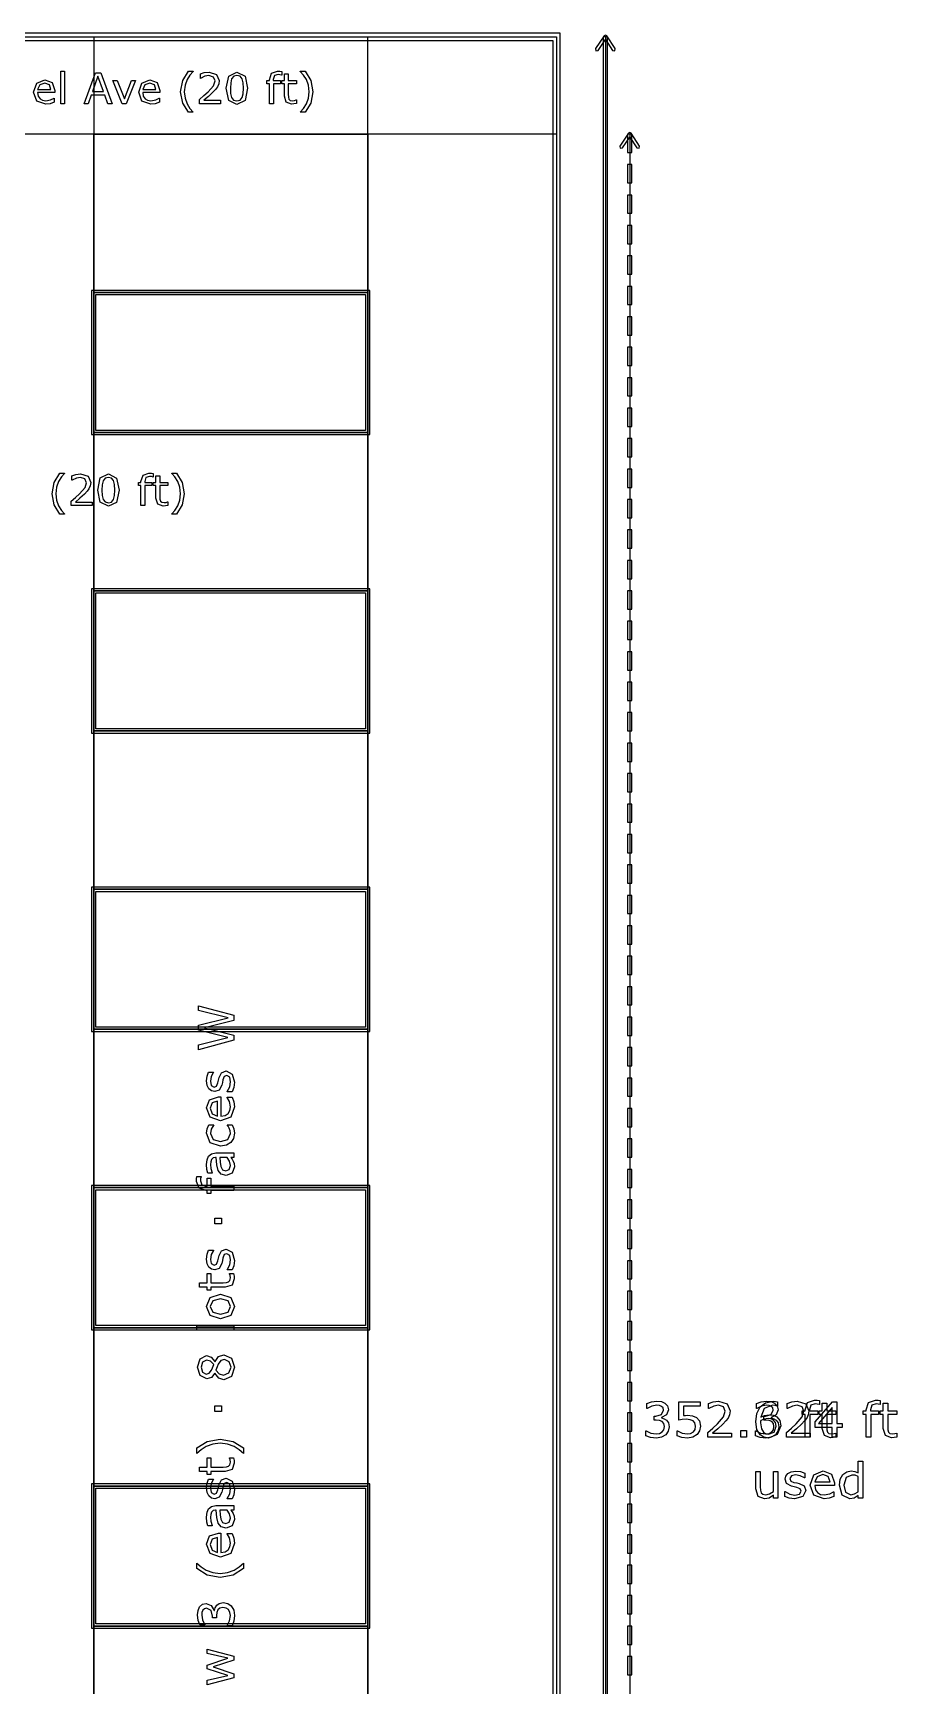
# Model space of a CAD drawing. Extents: x -1 to 182, y 89 to 480.
# Drawn here: x 131.2 to 168.8, y 237.9 to 309.7 of the extents above; entities that cross this region are included whole.
import ezdxf

# ---------------------------------------------------------------- set-up
doc = ezdxf.new("R2010")
doc.units = 0
doc.header["$MEASUREMENT"] = 0
doc.layers.add('Layer 1', color=7, linetype='Continuous')

msp = doc.modelspace()

# ---------------------------------------------------------------- linework, layer by layer
at = {"layer": 'Layer 1', "color": 7}
for points in [[(94.562067, 309.721697), (94.562067, 190.077473), (154.145953, 190.077473), (154.145953, 309.721697), (94.562067, 309.721697)], [(156.011469, 309.56305), (156.011469, 190.236117), (156.196471, 190.236117), (156.196471, 309.56305), (156.011469, 309.56305)], [(94.879361, 309.404403), (153.828659, 309.404403), (153.828659, 190.394761), (94.879361, 190.394761), (94.879361, 309.404403)]]:
    msp.add_lwpolyline(points, close=True, dxfattribs=at)
for points in [[(94.720714, 309.56305), (153.987306, 309.56305), (153.987306, 305.329722), (94.720714, 305.329722), (94.720714, 309.56305)], [(126.99984, 309.56305), (133.878998, 309.56305), (133.878998, 190.236117), (126.99984, 190.236117), (126.99984, 309.56305)], [(145.785233, 309.56305), (153.987306, 309.56305), (153.987306, 190.236117), (145.785233, 190.236117), (145.785233, 309.56305)], [(156.046092, 309.601806), (155.675573, 309.045769), (155.695205, 308.949651), (155.791323, 308.968781), (156.10397, 309.437476), (156.416612, 308.968773), (156.51273, 308.949643), (156.532362, 309.045761), (156.161842, 309.601798), (156.103965, 309.632854), (156.046087, 309.601798), (156.046092, 309.601806)], [(156.10397, 309.56305), (156.10397, 190.236117)], [(132.187823, 307.140076), (131.443556, 307.140076), (131.471589, 306.977294), (131.548458, 306.86425), (131.659692, 306.799139), (131.802577, 306.777443), (132.009669, 306.818139), (132.158886, 306.89953), (132.167934, 306.89953), (132.167934, 306.714139), (131.992492, 306.65355), (131.804392, 306.629129), (131.41191, 306.764781), (131.270831, 307.151836), (131.405578, 307.545224), (131.761887, 307.690821), (132.076595, 307.571449), (132.187828, 307.232322), (132.187823, 307.140076)], [(132.022332, 307.270298), (131.954506, 307.477392), (131.752838, 307.550642), (131.534893, 307.470156), (131.443556, 307.270298), (132.022332, 307.270298)], [(132.617384, 306.652637), (132.447368, 306.652637), (132.447368, 308.059785), (132.617384, 308.059785), (132.617384, 306.652637)], [(134.680176, 306.652637), (134.489359, 306.652637), (134.357327, 307.027937), (133.774935, 307.027937), (133.642903, 306.652637), (133.461129, 306.652637), (133.951279, 307.999195), (134.190026, 307.999195), (134.680176, 306.652637)], [(134.302164, 307.181673), (134.066132, 307.842745), (133.829196, 307.181673), (134.302164, 307.181673)], [(135.699363, 307.66278), (135.290604, 306.652637), (135.119683, 306.652637), (134.713636, 307.66278), (134.898121, 307.66278), (135.21102, 306.858827), (135.521209, 307.66278), (135.699363, 307.66278)], [(136.751105, 307.140076), (136.006838, 307.140076), (136.034871, 306.977294), (136.11174, 306.86425), (136.222973, 306.799139), (136.365859, 306.777443), (136.57295, 306.818139), (136.722167, 306.89953), (136.731216, 306.89953), (136.731216, 306.714139), (136.555774, 306.65355), (136.367674, 306.629129), (135.975191, 306.764781), (135.834113, 307.151836), (135.96886, 307.545224), (136.325168, 307.690821), (136.639877, 307.571449), (136.75111, 307.232322), (136.751105, 307.140076)], [(136.585613, 307.270298), (136.517787, 307.477392), (136.31612, 307.550642), (136.098175, 307.470156), (136.006838, 307.270298), (136.585613, 307.270298)], [(138.200758, 306.280051), (137.993663, 306.280051), (137.744971, 306.680672), (137.656346, 307.169918), (137.744971, 307.659164), (137.993663, 308.059785), (138.200758, 308.059785), (138.200758, 308.050736), (138.060584, 307.897902), (137.937595, 307.697139), (137.848971, 307.452064), (137.815509, 307.169913), (137.848066, 306.886854), (137.937595, 306.642683), (138.061489, 306.44192), (138.200758, 306.289089), (138.200758, 306.280051)], [(139.390865, 306.652637), (138.479292, 306.652637), (138.479292, 306.841645), (138.669204, 307.004424), (138.847359, 307.166301), (139.085198, 307.43308), (139.149407, 307.647408), (139.079771, 307.811092), (138.887149, 307.870777), (138.708995, 307.84184), (138.521797, 307.753215), (138.512749, 307.753215), (138.512749, 307.943125), (138.683667, 308.001002), (138.891666, 308.027222), (139.216322, 307.926842), (139.333885, 307.656446), (139.313988, 307.512656), (139.257015, 307.386953), (139.173814, 307.276624), (139.058964, 307.156347), (138.859106, 306.971862), (138.666482, 306.807273), (139.390857, 306.807273), (139.390865, 306.652637)], [(140.5665, 307.326369), (140.452555, 306.793713), (140.100768, 306.624602), (139.746269, 306.796427), (139.635036, 307.324559), (139.748076, 307.8545), (140.100768, 308.026323), (140.454364, 307.851788), (140.5665, 307.326369), (140.5665, 307.326369)], [(140.328661, 306.915799), (140.371164, 307.087622), (140.382911, 307.326369), (140.371164, 307.565112), (140.327756, 307.736935), (140.240941, 307.84184), (140.100768, 307.877109), (139.959692, 307.84184), (139.87197, 307.735128), (139.829467, 307.560591), (139.818619, 307.324559), (139.828567, 307.088527), (139.871073, 306.918511), (139.955176, 306.810895), (140.100773, 306.773819), (140.241849, 306.809088), (140.328666, 306.915799), (140.328661, 306.915799)], [(142.050517, 307.895195), (142.041468, 307.895195), (141.968218, 307.911467), (141.888637, 307.920516), (141.729472, 307.871682), (141.680638, 307.697145), (141.680638, 307.66278), (141.987208, 307.66278), (141.987208, 307.519895), (141.686064, 307.519895), (141.686064, 306.652637), (141.516049, 306.652637), (141.516049, 307.519895), (141.401199, 307.519895), (141.401199, 307.66278), (141.516049, 307.66278), (141.516049, 307.696242), (141.605578, 307.972065), (141.864219, 308.068828), (141.966409, 308.063404), (142.050512, 308.050731), (142.050517, 307.895195)], [(142.682648, 306.66168), (142.577746, 306.640884), (142.477363, 306.632735), (142.242236, 306.715936), (142.16175, 306.982715), (142.16175, 307.51989), (142.0469, 307.51989), (142.0469, 307.662775), (142.16175, 307.662775), (142.16175, 307.953068), (142.331766, 307.953068), (142.331766, 307.662775), (142.682648, 307.662775), (142.682648, 307.51989), (142.331766, 307.51989), (142.331766, 307.059584), (142.335391, 306.934786), (142.360711, 306.851585), (142.414972, 306.798229), (142.521684, 306.781957), (142.608501, 306.793705), (142.673613, 306.814501), (142.682661, 306.814501), (142.682648, 306.66168)], [(143.397977, 307.169918), (143.309353, 306.680672), (143.06066, 306.280051), (142.853569, 306.280051), (142.853569, 306.2891), (142.992835, 306.441931), (143.116731, 306.642694), (143.205356, 306.886864), (143.238815, 307.169923), (143.205356, 307.452075), (143.116731, 307.69715), (142.992835, 307.897913), (142.853569, 308.050746), (142.853569, 308.059795), (143.06066, 308.059795), (143.309353, 307.659174), (143.397977, 307.169929), (143.397977, 307.169918)], [(133.878998, 305.329722), (145.785233, 305.329722), (145.785233, 298.450564), (133.878998, 298.450564), (133.878998, 305.329722)], [(157.104424, 305.368478), (156.733905, 304.812441), (156.753537, 304.716323), (156.849655, 304.735453), (157.162302, 305.204148), (157.474944, 304.735445), (157.571062, 304.716315), (157.590694, 304.812433), (157.220174, 305.36847), (157.162297, 305.399526), (157.104419, 305.36847), (157.104424, 305.368478)], [(157.069801, 305.329722), (157.069801, 304.535973), (157.254803, 304.535973), (157.254803, 305.329722), (157.069801, 305.329722)], [(157.162302, 305.329722), (157.162302, 194.734028)], [(157.069801, 304.006807), (157.069801, 303.213058), (157.254803, 303.213058), (157.254803, 304.006807), (157.069801, 304.006807)], [(157.069801, 302.683892), (157.069801, 301.890143), (157.254803, 301.890143), (157.254803, 302.683892), (157.069801, 302.683892)], [(157.069801, 301.360977), (157.069801, 300.567228), (157.254803, 300.567228), (157.254803, 301.360977), (157.069801, 301.360977)], [(157.069801, 300.038062), (157.069801, 299.244313), (157.254803, 299.244313), (157.254803, 300.038062), (157.069801, 300.038062)], [(133.786497, 298.543065), (133.786497, 292.272654), (145.877734, 292.272654), (145.877734, 298.543065), (133.786497, 298.543065)], [(133.878998, 298.450564), (145.785233, 298.450564), (145.785233, 292.365155), (133.878998, 292.365155), (133.878998, 298.450564)], [(133.971499, 298.358063), (145.692732, 298.358063), (145.692732, 292.457656), (133.971499, 292.457656), (133.971499, 298.358063)], [(157.069801, 298.715147), (157.069801, 297.921398), (157.254803, 297.921398), (157.254803, 298.715147), (157.069801, 298.715147)], [(157.069801, 297.392232), (157.069801, 296.598483), (157.254803, 296.598483), (157.254803, 297.392232), (157.069801, 297.392232)], [(157.069801, 296.069317), (157.069801, 295.275568), (157.254803, 295.275568), (157.254803, 296.069317), (157.069801, 296.069317)], [(157.069801, 294.746402), (157.069801, 293.952653), (157.254803, 293.952653), (157.254803, 294.746402), (157.069801, 294.746402)], [(157.069801, 293.423487), (157.069801, 292.629738), (157.254803, 292.629738), (157.254803, 293.423487), (157.069801, 293.423487)], [(133.878998, 292.365155), (145.785233, 292.365155), (145.785233, 285.485997), (133.878998, 285.485997), (133.878998, 292.365155)], [(157.069801, 292.100572), (157.069801, 291.306823), (157.254803, 291.306823), (157.254803, 292.100572), (157.069801, 292.100572)], [(132.618353, 288.817579), (132.411261, 288.817579), (132.162569, 289.2182), (132.073941, 289.707445), (132.162569, 290.196691), (132.411261, 290.597312), (132.618353, 290.597312), (132.618353, 290.588263), (132.478182, 290.435429), (132.35519, 290.234667), (132.266566, 289.989591), (132.233107, 289.70744), (132.265661, 289.424381), (132.35519, 289.180211), (132.479084, 288.979448), (132.618353, 288.826617), (132.618353, 288.817579)], [(133.80846, 289.190159), (132.89689, 289.190159), (132.89689, 289.379167), (133.086799, 289.541946), (133.264954, 289.703823), (133.502793, 289.970602), (133.567002, 290.18493), (133.497369, 290.348614), (133.304744, 290.408299), (133.12659, 290.379362), (132.939392, 290.290737), (132.930344, 290.290737), (132.930344, 290.480647), (133.101264, 290.538524), (133.309261, 290.564744), (133.633917, 290.464364), (133.751482, 290.193968), (133.731586, 290.050178), (133.674613, 289.924475), (133.591415, 289.814146), (133.476562, 289.693869), (133.276704, 289.509384), (133.084082, 289.344795), (133.808455, 289.344795), (133.80846, 289.190159)], [(134.984098, 289.863891), (134.87015, 289.331235), (134.518363, 289.162124), (134.163864, 289.333949), (134.052631, 289.862081), (134.165674, 290.392022), (134.518363, 290.563845), (134.871959, 290.38931), (134.984098, 289.863891), (134.984098, 289.863891)], [(134.746256, 289.453321), (134.788761, 289.625144), (134.800509, 289.863891), (134.788761, 290.102634), (134.745351, 290.274457), (134.658536, 290.379362), (134.518363, 290.414631), (134.377287, 290.379362), (134.289567, 290.27265), (134.247062, 290.098113), (134.236214, 289.862081), (134.246162, 289.626049), (134.288665, 289.456033), (134.372768, 289.348417), (134.518365, 289.311341), (134.659444, 289.34661), (134.746259, 289.453321), (134.746256, 289.453321)], [(136.468112, 290.432717), (136.459063, 290.432717), (136.385813, 290.448989), (136.306232, 290.458038), (136.14707, 290.409204), (136.098236, 290.234667), (136.098236, 290.200302), (136.404805, 290.200302), (136.404805, 290.057417), (136.103665, 290.057417), (136.103665, 289.190159), (135.933649, 289.190159), (135.933649, 290.057417), (135.818799, 290.057417), (135.818799, 290.200302), (135.933649, 290.200302), (135.933649, 290.233764), (136.023179, 290.509587), (136.281819, 290.60635), (136.384009, 290.600926), (136.468112, 290.588253), (136.468112, 290.432717)], [(137.100243, 289.199202), (136.995341, 289.178406), (136.894961, 289.170257), (136.659831, 289.253458), (136.579345, 289.520237), (136.579345, 290.057412), (136.464495, 290.057412), (136.464495, 290.200297), (136.579345, 290.200297), (136.579345, 290.49059), (136.749361, 290.49059), (136.749361, 290.200297), (137.100243, 290.200297), (137.100243, 290.057412), (136.749361, 290.057412), (136.749361, 289.597106), (136.752986, 289.472308), (136.778306, 289.389107), (136.832567, 289.335751), (136.939279, 289.319479), (137.026094, 289.331227), (137.091205, 289.352023), (137.100254, 289.352023), (137.100243, 289.199202)], [(137.815575, 289.70744), (137.72695, 289.218194), (137.478258, 288.817573), (137.271164, 288.817573), (137.271164, 288.826622), (137.410432, 288.979453), (137.534326, 289.180216), (137.622951, 289.424386), (137.656412, 289.707445), (137.622951, 289.989597), (137.534326, 290.234672), (137.410432, 290.435435), (137.271164, 290.588268), (137.271164, 290.597317), (137.478258, 290.597317), (137.72695, 290.196696), (137.815575, 289.707451), (137.815575, 289.70744)], [(157.069801, 290.777657), (157.069801, 289.983908), (157.254803, 289.983908), (157.254803, 290.777657), (157.069801, 290.777657)], [(157.069801, 289.454742), (157.069801, 288.660993), (157.254803, 288.660993), (157.254803, 289.454742), (157.069801, 289.454742)], [(157.069801, 288.131827), (157.069801, 287.338078), (157.254803, 287.338078), (157.254803, 288.131827), (157.069801, 288.131827)], [(157.069801, 286.808912), (157.069801, 286.015163), (157.254803, 286.015163), (157.254803, 286.808912), (157.069801, 286.808912)], [(133.786497, 285.578498), (133.786497, 279.308087), (145.877734, 279.308087), (145.877734, 285.578498), (133.786497, 285.578498)], [(133.878998, 285.485997), (145.785233, 285.485997), (145.785233, 279.400588), (133.878998, 279.400588), (133.878998, 285.485997)], [(133.971499, 285.393496), (145.692732, 285.393496), (145.692732, 279.493089), (133.971499, 279.493089), (133.971499, 285.393496)], [(157.069801, 285.485997), (157.069801, 284.692248), (157.254803, 284.692248), (157.254803, 285.485997), (157.069801, 285.485997)], [(157.069801, 284.163082), (157.069801, 283.369333), (157.254803, 283.369333), (157.254803, 284.163082), (157.069801, 284.163082)], [(157.069801, 282.840167), (157.069801, 282.046418), (157.254803, 282.046418), (157.254803, 282.840167), (157.069801, 282.840167)], [(157.069801, 281.517252), (157.069801, 280.723503), (157.254803, 280.723503), (157.254803, 281.517252), (157.069801, 281.517252)], [(157.069801, 280.194337), (157.069801, 279.400588), (157.254803, 279.400588), (157.254803, 280.194337), (157.069801, 280.194337)], [(133.878998, 279.400588), (145.785233, 279.400588), (145.785233, 272.52143), (133.878998, 272.52143), (133.878998, 279.400588)], [(157.069801, 278.871422), (157.069801, 278.077673), (157.254803, 278.077673), (157.254803, 278.871422), (157.069801, 278.871422)], [(157.069801, 277.548507), (157.069801, 276.754758), (157.254803, 276.754758), (157.254803, 277.548507), (157.069801, 277.548507)], [(157.069801, 276.225592), (157.069801, 275.431843), (157.254803, 275.431843), (157.254803, 276.225592), (157.069801, 276.225592)], [(157.069801, 274.902677), (157.069801, 274.108928), (157.254803, 274.108928), (157.254803, 274.902677), (157.069801, 274.902677)], [(157.069801, 273.579762), (157.069801, 272.786013), (157.254803, 272.786013), (157.254803, 273.579762), (157.069801, 273.579762)], [(133.786497, 272.613931), (133.786497, 266.34352), (145.877734, 266.34352), (145.877734, 272.613931), (133.786497, 272.613931)], [(133.878998, 272.52143), (145.785233, 272.52143), (145.785233, 266.436021), (133.878998, 266.436021), (133.878998, 272.52143)], [(133.971499, 272.428929), (145.692732, 272.428929), (145.692732, 266.528522), (133.971499, 266.528522), (133.971499, 272.428929)], [(157.069801, 272.256847), (157.069801, 271.463098), (157.254803, 271.463098), (157.254803, 272.256847), (157.069801, 272.256847)], [(157.069801, 270.933932), (157.069801, 270.140183), (157.254803, 270.140183), (157.254803, 270.933932), (157.069801, 270.933932)], [(157.069801, 269.611017), (157.069801, 268.817268), (157.254803, 268.817268), (157.254803, 269.611017), (157.069801, 269.611017)], [(157.069801, 268.288102), (157.069801, 267.494353), (157.254803, 267.494353), (157.254803, 268.288102), (157.069801, 268.288102)], [(138.425387, 267.454179), (139.96431, 267.054204), (139.96431, 266.823728), (138.686869, 266.500233), (139.96431, 266.183975), (139.96431, 265.958666), (138.425387, 265.551455), (138.425387, 265.761261), (139.704894, 266.084756), (138.425387, 266.403081), (138.425387, 266.610821), (139.717298, 266.932247), (138.425387, 267.253676), (138.425387, 267.454179)], [(133.878998, 266.436021), (145.785233, 266.436021), (145.785233, 259.556863), (133.878998, 259.556863), (133.878998, 266.436021)], [(157.069801, 266.965187), (157.069801, 266.171438), (157.254803, 266.171438), (157.254803, 266.965187), (157.069801, 266.965187)], [(157.069801, 265.642272), (157.069801, 264.848523), (157.254803, 264.848523), (157.254803, 265.642272), (157.069801, 265.642272)], [(139.631515, 264.625414), (139.890931, 264.494157), (139.992216, 264.137589), (139.962244, 263.901946), (139.895063, 263.723146), (139.676989, 263.723146), (139.676989, 263.733492), (139.787576, 263.938131), (139.827883, 264.154136), (139.786542, 264.354642), (139.65632, 264.426987), (139.552965, 264.387715), (139.493022, 264.236818), (139.471326, 264.1283), (139.444455, 264.007377), (139.326631, 263.791369), (139.134395, 263.728324), (139.000037, 263.757262), (138.887383, 263.84718), (138.8109, 263.993939), (138.781963, 264.194445), (138.807812, 264.403217), (138.868788, 264.579951), (139.076528, 264.579951), (139.076528, 264.569606), (138.984543, 264.388737), (138.946303, 264.179965), (138.987644, 264.00013), (139.108567, 263.926751), (139.216053, 263.971193), (139.274965, 264.111753), (139.299757, 264.23164), (139.322485, 264.343263), (139.428937, 264.552035), (139.63151, 264.625414), (139.631515, 264.625414)], [(157.069801, 264.319357), (157.069801, 263.525608), (157.254803, 263.525608), (157.254803, 264.319357), (157.069801, 264.319357)], [(139.407238, 263.506104), (139.407238, 262.655512), (139.593275, 262.68755), (139.722465, 262.775402), (139.796879, 262.902524), (139.821671, 263.065822), (139.775162, 263.302499), (139.682143, 263.473031), (139.682143, 263.483376), (139.894016, 263.483376), (139.963262, 263.28287), (139.991168, 263.067896), (139.836138, 262.619346), (139.39379, 262.458117), (138.944205, 262.612112), (138.777806, 263.019321), (138.914233, 263.37899), (139.301805, 263.506112), (139.407238, 263.506104)], [(139.25841, 263.316969), (139.021733, 263.239454), (138.938016, 263.008979), (139.030001, 262.759898), (139.25841, 262.655512), (139.25841, 263.316969)], [(157.069801, 262.996442), (157.069801, 262.202693), (157.254803, 262.202693), (157.254803, 262.996442), (157.069801, 262.996442)], [(139.891962, 262.290675), (139.96431, 262.105676), (139.99016, 261.920675), (139.953986, 261.691231), (139.842364, 261.512431), (139.654261, 261.395641), (139.388646, 261.3543), (138.944229, 261.50933), (138.783, 261.920675), (138.810903, 262.114976), (138.879118, 262.290675), (139.095123, 262.290675), (139.095123, 262.28033), (138.988671, 262.096363), (138.951462, 261.912396), (139.063085, 261.650914), (139.388646, 261.555828), (139.710072, 261.648845), (139.821694, 261.912396), (139.80619, 262.032284), (139.765883, 262.141837), (139.720407, 262.221421), (139.678034, 262.28033), (139.678034, 262.290675), (139.891962, 262.290675)], [(157.069801, 261.673527), (157.069801, 260.879778), (157.254803, 260.879778), (157.254803, 261.673527), (157.069801, 261.673527)], [(139.96431, 261.062846), (139.96431, 260.869576), (139.841321, 260.869576), (139.890931, 260.799298), (139.94054, 260.714547), (139.979812, 260.602927), (139.996348, 260.455131), (139.892997, 260.190548), (139.629446, 260.082029), (139.417573, 260.13784), (139.289417, 260.299069), (139.226372, 260.552283), (139.201581, 260.869576), (139.171609, 260.869576), (139.062053, 260.845817), (138.993841, 260.779671), (138.961802, 260.680452), (138.953547, 260.55953), (138.974211, 260.388996), (139.032089, 260.194694), (139.032089, 260.184349), (138.834686, 260.184349), (138.800579, 260.348679), (138.781979, 260.560551), (138.802642, 260.772424), (138.870857, 260.92952), (138.993846, 261.028739), (139.180914, 261.062846), (139.96431, 261.062846)], [(139.68009, 260.869576), (139.358664, 260.869576), (139.374168, 260.65977), (139.40414, 260.469601), (139.478554, 260.334208), (139.616013, 260.282533), (139.765875, 260.342477), (139.815485, 260.525412), (139.77621, 260.71248), (139.680092, 260.869576), (139.68009, 260.869576)], [(138.544243, 260.042754), (138.544243, 260.032409), (138.525643, 259.948693), (138.515297, 259.857742), (138.571106, 259.675841), (138.770578, 259.62003), (138.809852, 259.62003), (138.809852, 259.970396), (138.97315, 259.970396), (138.97315, 259.626232), (139.96431, 259.626232), (139.96431, 259.43193), (138.973158, 259.43193), (138.973158, 259.300671), (138.80986, 259.300671), (138.80986, 259.43193), (138.77162, 259.43193), (138.456393, 259.53425), (138.345806, 259.829837), (138.351997, 259.946626), (138.366469, 260.042744), (138.544243, 260.042754)], [(157.069801, 260.350612), (157.069801, 259.556863), (157.254803, 259.556863), (157.254803, 260.350612), (157.069801, 260.350612)], [(133.786497, 259.649364), (133.786497, 253.378953), (145.877734, 253.378953), (145.877734, 259.649364), (133.786497, 259.649364)], [(133.878998, 259.556863), (145.785233, 259.556863), (145.785233, 253.471454), (133.878998, 253.471454), (133.878998, 259.556863)], [(133.971499, 259.464362), (145.692732, 259.464362), (145.692732, 253.563955), (133.971499, 253.563955), (133.971499, 259.464362)], [(157.069801, 259.027697), (157.069801, 258.233948), (157.254803, 258.233948), (157.254803, 259.027697), (157.069801, 259.027697)], [(139.436179, 258.224781), (139.436179, 257.977766), (139.14369, 257.977766), (139.14369, 258.224781), (139.436179, 258.224781)], [(157.069801, 257.704782), (157.069801, 256.911033), (157.254803, 256.911033), (157.254803, 257.704782), (157.069801, 257.704782)], [(139.631515, 256.885329), (139.890931, 256.75407), (139.992216, 256.397505), (139.962244, 256.161859), (139.895063, 255.983059), (139.676989, 255.983059), (139.676989, 255.993404), (139.787576, 256.198043), (139.827883, 256.414052), (139.786542, 256.614555), (139.65632, 256.686903), (139.552965, 256.647628), (139.493022, 256.496734), (139.471326, 256.388212), (139.444455, 256.26729), (139.326631, 256.051282), (139.134395, 255.988237), (139.000037, 256.017177), (138.887383, 256.107093), (138.8109, 256.253854), (138.781963, 256.454358), (138.807812, 256.66313), (138.868788, 256.839863), (139.076528, 256.839863), (139.076528, 256.829518), (138.984543, 256.648652), (138.946303, 256.439877), (138.987644, 256.260046), (139.108567, 256.186664), (139.216053, 256.231106), (139.274965, 256.371665), (139.299757, 256.491556), (139.322485, 256.603175), (139.428937, 256.811947), (139.63151, 256.885329), (139.631515, 256.885329)], [(157.069801, 256.381867), (157.069801, 255.588118), (157.254803, 255.588118), (157.254803, 256.381867), (157.069801, 256.381867)], [(139.953975, 255.825963), (139.977735, 255.706075), (139.987048, 255.591352), (139.891962, 255.322636), (139.587073, 255.230651), (138.973158, 255.230651), (138.973158, 255.099394), (138.80986, 255.099394), (138.80986, 255.230651), (138.478097, 255.230651), (138.478097, 255.424956), (138.80986, 255.424956), (138.80986, 255.825963), (138.973158, 255.825963), (138.973158, 255.424956), (139.499223, 255.424956), (139.641849, 255.429083), (139.736933, 255.458023), (139.797911, 255.520034), (139.816511, 255.64199), (139.80307, 255.741209), (139.779311, 255.815623), (139.779311, 255.825968), (139.953975, 255.825963)], [(157.069801, 255.058952), (157.069801, 254.265203), (157.254803, 254.265203), (157.254803, 255.058952), (157.069801, 255.058952)], [(139.387601, 254.925762), (139.833053, 254.781066), (139.996348, 254.393495), (139.833053, 254.003854), (139.387601, 253.860193), (138.942152, 254.003854), (138.777819, 254.393495), (138.942152, 254.781066), (139.387601, 254.925762), (139.387601, 254.925762)], [(139.387601, 254.725255), (139.054806, 254.637406), (138.945253, 254.393495), (139.054806, 254.147514), (139.387601, 254.0607), (139.717298, 254.148549), (139.828918, 254.393495), (139.71833, 254.636374), (139.387601, 254.725255), (139.387601, 254.725255)], [(139.96431, 253.55737), (139.96431, 253.363068), (138.35614, 253.363068), (138.35614, 253.55737), (139.96431, 253.55737)], [(157.069801, 253.736037), (157.069801, 252.942288), (157.254803, 252.942288), (157.254803, 253.736037), (157.069801, 253.736037)], [(133.878998, 253.471454), (145.785233, 253.471454), (145.785233, 246.592296), (133.878998, 246.592296), (133.878998, 253.471454)], [(139.535397, 252.299569), (139.867158, 252.143505), (139.999449, 251.752832), (139.870259, 251.353891), (139.53953, 251.206095), (139.30802, 251.280509), (139.142655, 251.490315), (139.136464, 251.490315), (138.991772, 251.306348), (138.795401, 251.247436), (138.506013, 251.390065), (138.390258, 251.752832), (138.500846, 252.120766), (138.781965, 252.258228), (138.987636, 252.193114), (139.144732, 252.001913), (139.150924, 252.001913), (139.303887, 252.223086), (139.535397, 252.299569), (139.535397, 252.299569)], [(139.555032, 252.086662), (139.403106, 252.044286), (139.287351, 251.880988), (139.244975, 251.774536), (139.190198, 251.62054), (139.327657, 251.470678), (139.524028, 251.41487), (139.754504, 251.510987), (139.845454, 251.754898), (139.767939, 251.995711), (139.555032, 252.086662), (139.555032, 252.086662)], [(157.069801, 252.413122), (157.069801, 251.619373), (157.254803, 251.619373), (157.254803, 252.413122), (157.069801, 252.413122)], [(138.784021, 252.054621), (138.608322, 251.96884), (138.542176, 251.751797), (138.604187, 251.537858), (138.77162, 251.455176), (138.900811, 251.496517), (138.996928, 251.623641), (139.045503, 251.733195), (139.095113, 251.873754), (138.953521, 252.015349), (138.784021, 252.054621), (138.784021, 252.054621)], [(157.069801, 251.090207), (157.069801, 250.296458), (157.254803, 250.296458), (157.254803, 251.090207), (157.069801, 251.090207)], [(139.436179, 250.074384), (139.436179, 249.827372), (139.14369, 249.827372), (139.14369, 250.074384), (139.436179, 250.074384)], [(158.76427, 249.449999), (158.845918, 249.338379), (158.877956, 249.164747), (158.839716, 248.971477), (158.732229, 248.818513), (158.549296, 248.711026), (158.319853, 248.676922), (158.067671, 248.707925), (157.864066, 248.774071), (157.864066, 248.990079), (157.879571, 248.990079), (158.086276, 248.893962), (158.315717, 248.855722), (158.454211, 248.877417), (158.573066, 248.941497), (158.643348, 249.041747), (158.667107, 249.180241), (158.640236, 249.316667), (158.567889, 249.402448), (158.455234, 249.445858), (158.312608, 249.458267), (158.219589, 249.458267), (158.219589, 249.629833), (158.291936, 249.629833), (158.542049, 249.694944), (158.636101, 249.887182), (158.612341, 249.984332), (158.546195, 250.053579), (158.45111, 250.090787), (158.336389, 250.101132), (158.127617, 250.065993), (157.918843, 249.966774), (157.908497, 249.966774), (157.908497, 250.18278), (158.103834, 250.248926), (158.341546, 250.279932), (158.539983, 250.259268), (158.695013, 250.193122), (158.807667, 250.073232), (158.845907, 249.908902), (158.754957, 249.684626), (158.542049, 249.564738), (158.542049, 249.550265), (158.655738, 249.515126), (158.764259, 249.450012), (158.76427, 249.449999)], [(160.232912, 249.197819), (160.193637, 248.992146), (160.086151, 248.826781), (159.908385, 248.715162), (159.670673, 248.676922), (159.427794, 248.703793), (159.230391, 248.766838), (159.230391, 248.984912), (159.244864, 248.984912), (159.443301, 248.892927), (159.666543, 248.855722), (159.808137, 248.876385), (159.931126, 248.948733), (159.999341, 249.055185), (160.0231, 249.198846), (159.995195, 249.333207), (159.919746, 249.421056), (159.788489, 249.475833), (159.616923, 249.492369), (159.441224, 249.47996), (159.296532, 249.455169), (159.296532, 250.247886), (160.222572, 250.247886), (160.222572, 250.067017), (159.496001, 250.067017), (159.496001, 249.657741), (159.586951, 249.663933), (159.667567, 249.666049), (159.886673, 249.644354), (160.059274, 249.56994), (160.18743, 249.423178), (160.232907, 249.19787), (160.232912, 249.197819)], [(161.590966, 248.70896), (160.549171, 248.70896), (160.549171, 248.924968), (160.766211, 249.111002), (160.969815, 249.296004), (161.241635, 249.600893), (161.315014, 249.845841), (161.235433, 250.03291), (161.015292, 250.101122), (160.811687, 250.068049), (160.597746, 249.966764), (160.5874, 249.966764), (160.5874, 250.183804), (160.782737, 250.24995), (161.020449, 250.279922), (161.391484, 250.165201), (161.525845, 249.856176), (161.503117, 249.691844), (161.438006, 249.548186), (161.34292, 249.422093), (161.211663, 249.284634), (160.983254, 249.073796), (160.76311, 248.885694), (161.590966, 248.885694), (161.590966, 248.70896)], [(163.526764, 249.449999), (163.608412, 249.338379), (163.64045, 249.164747), (163.60221, 248.971477), (163.494723, 248.818513), (163.31179, 248.711026), (163.082347, 248.676922), (162.830165, 248.707925), (162.62656, 248.774071), (162.62656, 248.990079), (162.642065, 248.990079), (162.84877, 248.893962), (163.078211, 248.855722), (163.216705, 248.877417), (163.33556, 248.941497), (163.405842, 249.041747), (163.429601, 249.180241), (163.40273, 249.316667), (163.330383, 249.402448), (163.217728, 249.445858), (163.075102, 249.458267), (162.982083, 249.458267), (162.982083, 249.629833), (163.05443, 249.629833), (163.304543, 249.694944), (163.398595, 249.887182), (163.374835, 249.984332), (163.308689, 250.053579), (163.213604, 250.090787), (163.098883, 250.101132), (162.890111, 250.065993), (162.681337, 249.966774), (162.670991, 249.966774), (162.670991, 250.18278), (162.866328, 250.248926), (163.10404, 250.279932), (163.302477, 250.259268), (163.457507, 250.193122), (163.570161, 250.073232), (163.608401, 249.908902), (163.517451, 249.684626), (163.304543, 249.564738), (163.304543, 249.550265), (163.418232, 249.515126), (163.526753, 249.450012), (163.526764, 249.449999)], [(163.729334, 249.208154), (163.574304, 248.824715), (163.196035, 248.676922), (162.98933, 248.712061), (162.824997, 248.816447), (162.687539, 249.043824), (162.639996, 249.384888), (162.683406, 249.747655), (162.823965, 250.028774), (163.058576, 250.210675), (163.393438, 250.276821), (163.495758, 250.271661), (163.579474, 250.253061), (163.579474, 250.055656), (163.569129, 250.055656), (163.48128, 250.084596), (163.362424, 250.099068), (163.007925, 249.959541), (162.853929, 249.58437), (163.024461, 249.663954), (163.219797, 249.691857), (163.392396, 249.673257), (163.546393, 249.600909), (163.682818, 249.441746), (163.729326, 249.20817), (163.729334, 249.208154)], [(165.007807, 248.70896), (163.966012, 248.70896), (163.966012, 248.924968), (164.183054, 249.111002), (164.386659, 249.296004), (164.658475, 249.600893), (164.731855, 249.845841), (164.652274, 250.03291), (164.432133, 250.101122), (164.228528, 250.068049), (164.014589, 249.966764), (164.004244, 249.966764), (164.004244, 250.183804), (164.199583, 250.24995), (164.437292, 250.279922), (164.80833, 250.165201), (164.942688, 249.856176), (164.91996, 249.691844), (164.854849, 249.548186), (164.759763, 249.422093), (164.628506, 249.284634), (164.400097, 249.073796), (164.179956, 248.885694), (165.00781, 248.885694), (165.007807, 248.70896)], [(165.400549, 250.12904), (165.390204, 250.12904), (165.306487, 250.147641), (165.215536, 250.157986), (165.033636, 250.102177), (164.977825, 249.902706), (164.977825, 249.863431), (165.328191, 249.863431), (165.328191, 249.700133), (164.984037, 249.700133), (164.984037, 248.70896), (164.789732, 248.70896), (164.789732, 249.700112), (164.658475, 249.700112), (164.658475, 249.86341), (164.789732, 249.86341), (164.789732, 249.90165), (164.892052, 250.216877), (165.187641, 250.327464), (165.304431, 250.321273), (165.400549, 250.306801), (165.400549, 250.12904)], [(166.3886, 249.142008), (166.16019, 249.142008), (166.16019, 248.70896), (165.961753, 248.70896), (165.961753, 249.142008), (165.22485, 249.142008), (165.22485, 249.37972), (165.970021, 250.247883), (166.16019, 250.247883), (166.16019, 249.307373), (166.3886, 249.307373), (166.3886, 249.142008)], [(165.961753, 249.307373), (165.961753, 250.001903), (165.36541, 249.307373), (165.961753, 249.307373)], [(166.122985, 248.719308), (166.003094, 248.695548), (165.888374, 248.686235), (165.619655, 248.781321), (165.527673, 249.08621), (165.527673, 249.700125), (165.396413, 249.700125), (165.396413, 249.863423), (165.527673, 249.863423), (165.527673, 250.195186), (165.721975, 250.195186), (165.721975, 249.863423), (166.122985, 249.863423), (166.122985, 249.700125), (165.721975, 249.700125), (165.721975, 249.17406), (165.726102, 249.031434), (165.75504, 248.936351), (165.817053, 248.875372), (165.939007, 248.856772), (166.038226, 248.870213), (166.11264, 248.893972), (166.122985, 248.893972), (166.122985, 248.719308)], [(168.047411, 250.129027), (168.037065, 250.129027), (167.953351, 250.147627), (167.862401, 250.157973), (167.6805, 250.102164), (167.624689, 249.902692), (167.624689, 249.863418), (167.975055, 249.863418), (167.975055, 249.70012), (167.630891, 249.70012), (167.630891, 248.70896), (167.436586, 248.70896), (167.436586, 249.700112), (167.305329, 249.700112), (167.305329, 249.86341), (167.436586, 249.86341), (167.436586, 249.90165), (167.538906, 250.216877), (167.834495, 250.327464), (167.951282, 250.321273), (168.0474, 250.306801), (168.047411, 250.129027)], [(168.769847, 248.719295), (168.649959, 248.695535), (168.535236, 248.686222), (168.26652, 248.781308), (168.174535, 249.086197), (168.174535, 249.700112), (168.043278, 249.700112), (168.043278, 249.86341), (168.174535, 249.86341), (168.174535, 250.195173), (168.368839, 250.195173), (168.368839, 249.86341), (168.769847, 249.86341), (168.769847, 249.700112), (168.368839, 249.700112), (168.368839, 249.174047), (168.372967, 249.031421), (168.401907, 248.936337), (168.463917, 248.875359), (168.585874, 248.856759), (168.685093, 248.8702), (168.759507, 248.893959), (168.769852, 248.893959), (168.769847, 248.719295)], [(157.069801, 249.767292), (157.069801, 248.973543), (157.254803, 248.973543), (157.254803, 249.767292), (157.069801, 249.767292)], [(163.519528, 249.199899), (163.49059, 249.359062), (163.397573, 249.468615), (163.292153, 249.512025), (163.171231, 249.52237), (163.007933, 249.501706), (162.852903, 249.43763), (162.849807, 249.393188), (162.848749, 249.340477), (162.881822, 249.082096), (162.974839, 248.933268), (163.077158, 248.866088), (163.198081, 248.845424), (163.433723, 248.936374), (163.519507, 249.199923), (163.519528, 249.199899)], [(139.373131, 248.634679), (139.932272, 248.533394), (140.390122, 248.249174), (140.390122, 248.012496), (140.379777, 248.012496), (140.205112, 248.171659), (139.975669, 248.313253), (139.696616, 248.414538), (139.37312, 248.452778), (139.05066, 248.414538), (138.770575, 248.313253), (138.541131, 248.171659), (138.366467, 248.012496), (138.356122, 248.012496), (138.356122, 248.249174), (138.813975, 248.533394), (139.373113, 248.634679), (139.373131, 248.634679)], [(162.236922, 248.70896), (161.989907, 248.70896), (161.989907, 249.003515), (162.236922, 249.003515), (162.236922, 248.70896)], [(139.953975, 247.81716), (139.977735, 247.697269), (139.987048, 247.582549), (139.891962, 247.313833), (139.587073, 247.221848), (138.973158, 247.221848), (138.973158, 247.090591), (138.80986, 247.090591), (138.80986, 247.221848), (138.478097, 247.221848), (138.478097, 247.41615), (138.80986, 247.41615), (138.80986, 247.81716), (138.973158, 247.81716), (138.973158, 247.41615), (139.499223, 247.41615), (139.641849, 247.420277), (139.736933, 247.449215), (139.797911, 247.511228), (139.816511, 247.633185), (139.80307, 247.732403), (139.779311, 247.806817), (139.779311, 247.817162), (139.953975, 247.81716)], [(157.069801, 248.444377), (157.069801, 247.650628), (157.254803, 247.650628), (157.254803, 248.444377), (157.069801, 248.444377)], [(157.069801, 247.121462), (157.069801, 246.327713), (157.254803, 246.327713), (157.254803, 247.121462), (157.069801, 247.121462)], [(163.60221, 246.06313), (163.407908, 246.06313), (163.407908, 246.191289), (163.219805, 246.072433), (163.021368, 246.031092), (162.738182, 246.141679), (162.636897, 246.468273), (162.636897, 247.21758), (162.831199, 247.21758), (162.831199, 246.560258), (162.839454, 246.409361), (162.874593, 246.302908), (162.946941, 246.236763), (163.076132, 246.216099), (163.240464, 246.255371), (163.407895, 246.355624), (163.407895, 247.217585), (163.602197, 247.217585), (163.60221, 246.06313)], [(164.80937, 246.395925), (164.678113, 246.136509), (164.321545, 246.035224), (164.085902, 246.065196), (163.907102, 246.132377), (163.907102, 246.350451), (163.917447, 246.350451), (164.122086, 246.239864), (164.338092, 246.199557), (164.538598, 246.240898), (164.610943, 246.37112), (164.571671, 246.474475), (164.420774, 246.534418), (164.312255, 246.556114), (164.191333, 246.582985), (163.975325, 246.700809), (163.91228, 246.893045), (163.941217, 247.027403), (164.031136, 247.140057), (164.177895, 247.21654), (164.378401, 247.245477), (164.587173, 247.219628), (164.763907, 247.158652), (164.763907, 246.950912), (164.753561, 246.950912), (164.572692, 247.042897), (164.363921, 247.081137), (164.184086, 247.039796), (164.110707, 246.918873), (164.155149, 246.811387), (164.295708, 246.752475), (164.415596, 246.727683), (164.527219, 246.704955), (164.73599, 246.598503), (164.80937, 246.39593), (164.80937, 246.395925)], [(166.053738, 246.620202), (165.203143, 246.620202), (165.235184, 246.434165), (165.323034, 246.304975), (165.450158, 246.230561), (165.613456, 246.205769), (165.850134, 246.252278), (166.020665, 246.345297), (166.03101, 246.345297), (166.03101, 246.133424), (165.830507, 246.064178), (165.615533, 246.036272), (165.166983, 246.191302), (165.005751, 246.63365), (165.159747, 247.083235), (165.566956, 247.249634), (165.926624, 247.113207), (166.053749, 246.725635), (166.053738, 246.620202)], [(165.864601, 246.76903), (165.787089, 247.005707), (165.55661, 247.089424), (165.307532, 246.997439), (165.203143, 246.76903), (165.864601, 246.76903)], [(167.284668, 246.06313), (167.090366, 246.06313), (167.090366, 246.184052), (166.915699, 246.071398), (166.718296, 246.031092), (166.389634, 246.190254), (166.268712, 246.631571), (166.310053, 246.893053), (166.423742, 247.088389), (166.587037, 247.20828), (166.781341, 247.249621), (166.94257, 247.229989), (167.090366, 247.171077), (167.090366, 247.671305), (167.284668, 247.671305), (167.284668, 246.06313)], [(167.090366, 246.34735), (167.090366, 247.009842), (166.949807, 247.058417), (166.814414, 247.071858), (166.560166, 246.958169), (166.469215, 246.635709), (166.539497, 246.322551), (166.764805, 246.216099), (166.932236, 246.25227), (167.090366, 246.347356), (167.090366, 246.34735)], [(133.786497, 246.684797), (133.786497, 240.414386), (145.877734, 240.414386), (145.877734, 246.684797), (133.786497, 246.684797)], [(133.878998, 246.592296), (145.785233, 246.592296), (145.785233, 240.506887), (133.878998, 240.506887), (133.878998, 246.592296)], [(133.971499, 246.499795), (145.692732, 246.499795), (145.692732, 240.599388), (133.971499, 240.599388), (133.971499, 246.499795)], [(139.631515, 246.939694), (139.890931, 246.808437), (139.992216, 246.451869), (139.962244, 246.216226), (139.895063, 246.037426), (139.676989, 246.037426), (139.676989, 246.047772), (139.787576, 246.252411), (139.827883, 246.468416), (139.786542, 246.668923), (139.65632, 246.741267), (139.552965, 246.701995), (139.493022, 246.551098), (139.471326, 246.44258), (139.444455, 246.321657), (139.326631, 246.105649), (139.134395, 246.042604), (139.000037, 246.071542), (138.887383, 246.16146), (138.8109, 246.308219), (138.781963, 246.508725), (138.807812, 246.717497), (138.868788, 246.894231), (139.076528, 246.894231), (139.076528, 246.883886), (138.984543, 246.703017), (138.946303, 246.494245), (138.987644, 246.31441), (139.108567, 246.241031), (139.216053, 246.285473), (139.274965, 246.426033), (139.299757, 246.545921), (139.322485, 246.657543), (139.428937, 246.866315), (139.63151, 246.939694), (139.631515, 246.939694)], [(139.96431, 245.740802), (139.96431, 245.547532), (139.841321, 245.547532), (139.890931, 245.477254), (139.94054, 245.392505), (139.979812, 245.280883), (139.996348, 245.13309), (139.892997, 244.868507), (139.629446, 244.759985), (139.417573, 244.815796), (139.289417, 244.977025), (139.226372, 245.230242), (139.201581, 245.547532), (139.171609, 245.547532), (139.062053, 245.523773), (138.993841, 245.457627), (138.961802, 245.358409), (138.953547, 245.237486), (138.974211, 245.066954), (139.032089, 244.87265), (139.032089, 244.862305), (138.834686, 244.862305), (138.800579, 245.026635), (138.781979, 245.23851), (138.802642, 245.450383), (138.870857, 245.607479), (138.993846, 245.706698), (139.180914, 245.740802), (139.96431, 245.740802)], [(157.069801, 245.798547), (157.069801, 245.004798), (157.254803, 245.004798), (157.254803, 245.798547), (157.069801, 245.798547)], [(139.68009, 245.547532), (139.358664, 245.547532), (139.374168, 245.337729), (139.40414, 245.14756), (139.478554, 245.012167), (139.616013, 244.960489), (139.765875, 245.020436), (139.815485, 245.203368), (139.77621, 245.390436), (139.680092, 245.547532), (139.68009, 245.547532)], [(139.407238, 244.549147), (139.407238, 243.698552), (139.593275, 243.730593), (139.722465, 243.818443), (139.796879, 243.945567), (139.821671, 244.108862), (139.775162, 244.345542), (139.682143, 244.516074), (139.682143, 244.526419), (139.894016, 244.526419), (139.963262, 244.325916), (139.991168, 244.110942), (139.836138, 243.662389), (139.39379, 243.50116), (138.944205, 243.655155), (138.777806, 244.062365), (138.914233, 244.422033), (139.301805, 244.549158), (139.407238, 244.549147)], [(139.25841, 244.36001), (139.021733, 244.282495), (138.938016, 244.052019), (139.030001, 243.802938), (139.25841, 243.698552), (139.25841, 244.36001)], [(157.069801, 244.475632), (157.069801, 243.681883), (157.254803, 243.681883), (157.254803, 244.475632), (157.069801, 244.475632)], [(140.390122, 243.239668), (140.390122, 243.00299), (139.932272, 242.71877), (139.373131, 242.617485), (138.813993, 242.71877), (138.35614, 243.00299), (138.35614, 243.239668), (138.366485, 243.239668), (138.54115, 243.07947), (138.770594, 242.938911), (139.050678, 242.837626), (139.373139, 242.799386), (139.696634, 242.836591), (139.975687, 242.938911), (140.205131, 243.080505), (140.379795, 243.239668), (140.390122, 243.239668)], [(157.069801, 243.152717), (157.069801, 242.358968), (157.254803, 242.358968), (157.254803, 243.152717), (157.069801, 243.152717)], [(139.223271, 241.413423), (139.334891, 241.495073), (139.508523, 241.527112), (139.701793, 241.488872), (139.854757, 241.381385), (139.962244, 241.198449), (139.996348, 240.969008), (139.965345, 240.716826), (139.899199, 240.513222), (139.683191, 240.513222), (139.683191, 240.528726), (139.779308, 240.735432), (139.817548, 240.964876), (139.795853, 241.103369), (139.731773, 241.222225), (139.631523, 241.292503), (139.493029, 241.316263), (139.356603, 241.289389), (139.270822, 241.217044), (139.227412, 241.10439), (139.215003, 240.961761), (139.215003, 240.868745), (139.043437, 240.868745), (139.043437, 240.941092), (138.978326, 241.191205), (138.786088, 241.285256), (138.688938, 241.261497), (138.619691, 241.195351), (138.582483, 241.100265), (138.572138, 240.985545), (138.607277, 240.77677), (138.706496, 240.567998), (138.706496, 240.557653), (138.49049, 240.557653), (138.424344, 240.75299), (138.393338, 240.990701), (138.414002, 241.189139), (138.480148, 241.344168), (138.600038, 241.456823), (138.764368, 241.495063), (138.988644, 241.404112), (139.108532, 241.191205), (139.123005, 241.191205), (139.158144, 241.304894), (139.223258, 241.413413), (139.223271, 241.413423)], [(157.069801, 241.829802), (157.069801, 241.036053), (157.254803, 241.036053), (157.254803, 241.829802), (157.069801, 241.829802)], [(133.878998, 240.506887), (145.785233, 240.506887), (145.785233, 233.627729), (133.878998, 233.627729), (133.878998, 240.506887)], [(157.069801, 240.506887), (157.069801, 239.713138), (157.254803, 239.713138), (157.254803, 240.506887), (157.069801, 240.506887)], [(138.80986, 239.5076), (139.96431, 239.206843), (139.96431, 239.027009), (139.074443, 238.730387), (139.96431, 238.435832), (139.96431, 238.257033), (138.80986, 237.953175), (138.80986, 238.155745), (139.70386, 238.36762), (138.80986, 238.655973), (138.80986, 238.816171), (139.70386, 239.11176), (138.80986, 239.312264), (138.80986, 239.5076)], [(157.069801, 239.183972), (157.069801, 238.390223), (157.254803, 238.390223), (157.254803, 239.183972), (157.069801, 239.183972)]]:
    msp.add_lwpolyline(points, dxfattribs=at)

doc.saveas('drawing.dxf')
